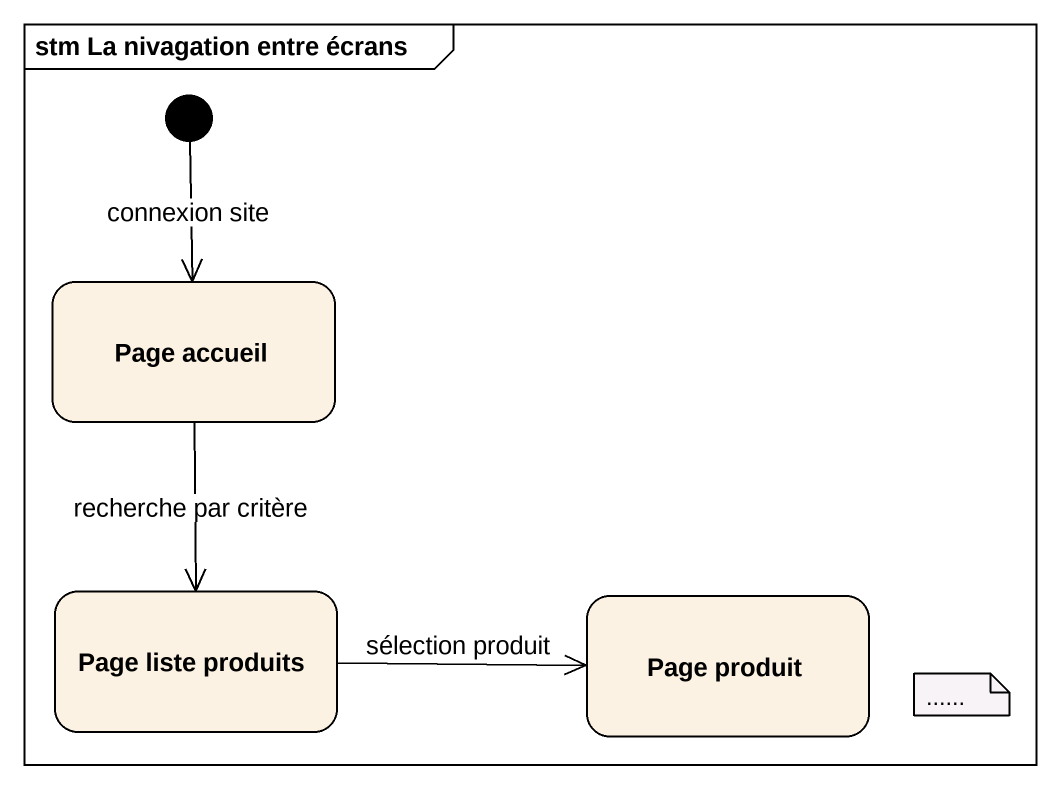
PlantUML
@startuml
mainframe stm La nivagation entre écrans
hide empty description
state "Page accueil" as Page_accueil
state "Page liste produits" as Page_liste_produits
state "Page produit" as Page_produit
[*] --> Page_accueil : connexion site
Page_accueil --> Page_liste_produits : recherche par critère
Page_liste_produits -right-> Page_produit : sélection produit
note as N1
  ~......
end note
@enduml
